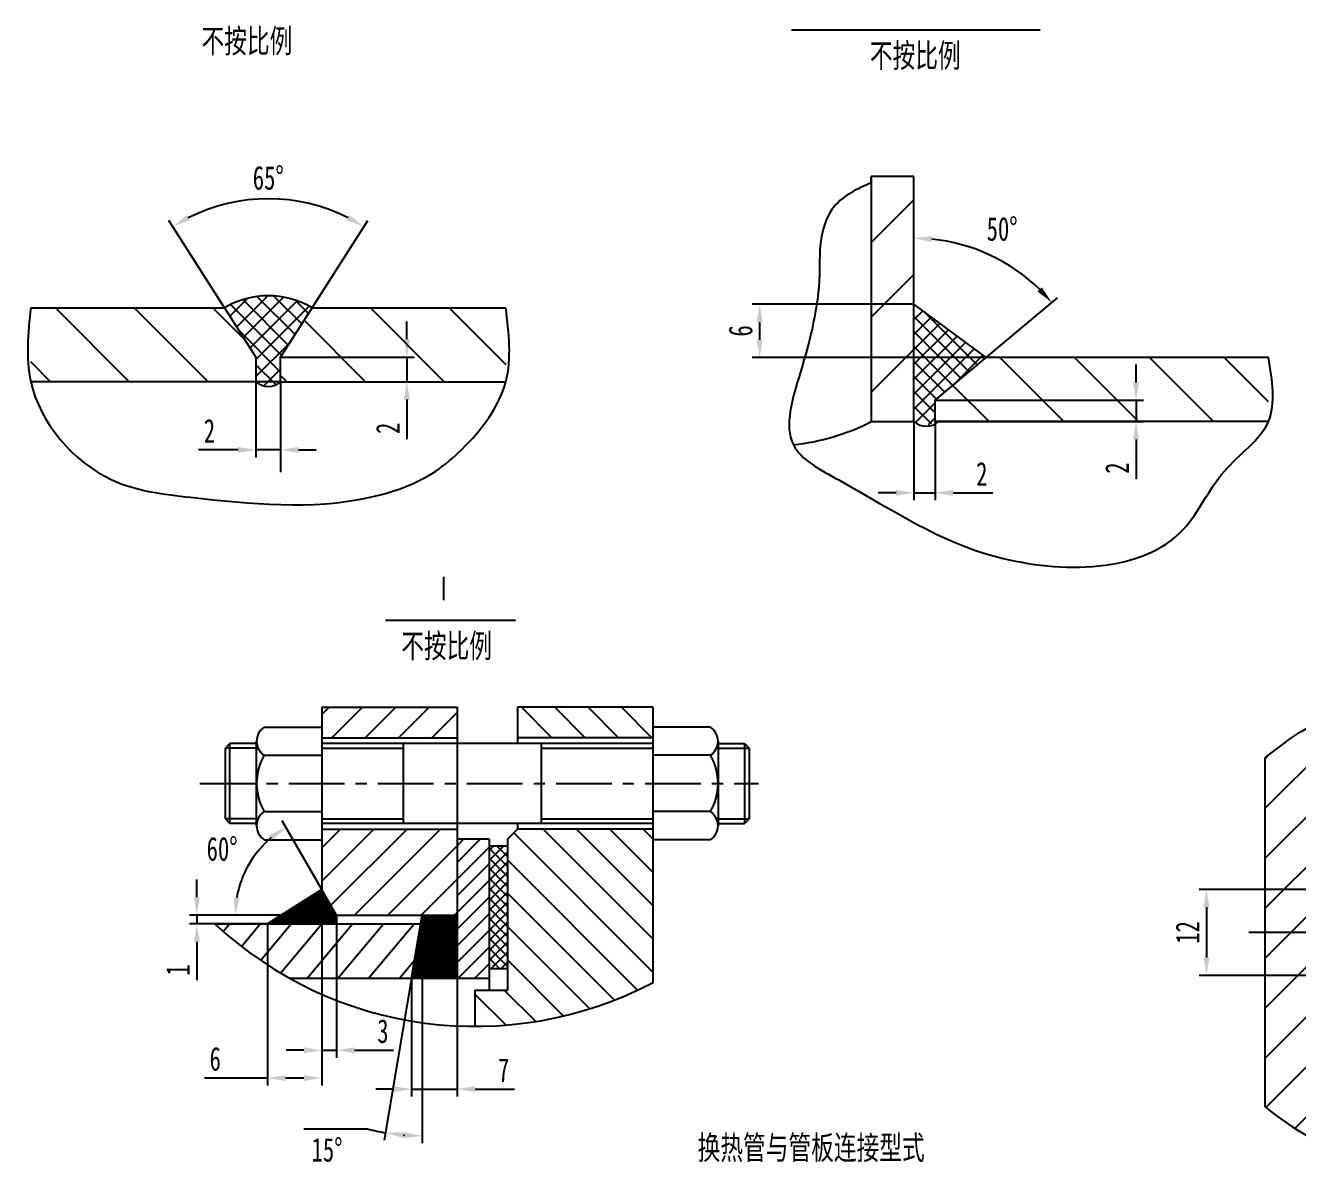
# Model space of a CAD drawing. Extents: x 12575 to 63012, y 39469 to 86293.
# Drawn here: x 14279 to 15993, y 40382 to 41919 of the extents above; entities that cross this region are included whole.
import ezdxf

# ---------------------------------------------------------------- set-up
doc = ezdxf.new("R2010")
doc.units = 0
for name, pattern in [('CENTER', [50.8, 31.75, -6.35, 6.35, -6.35]), ('CENTERX2', [4, 2.5, -0.5, 0.5, -0.5]), ('PHANTOM2', [31.75, 15.875, -3.175, 3.175, -3.175, 3.175, -3.175])]:
    doc.linetypes.add(name, pattern=pattern)
doc.layers.get('0').update_dxf_attribs({"linetype": 'CONTINUOUS'})
doc.layers.get('DEFPOINTS').update_dxf_attribs({"color": 1, "linetype": 'PHANTOM2'})
doc.layers.add('CCX', color=1, linetype='CONTINUOUS')
doc.layers.add('DD', color=1, linetype='CENTER')
doc.styles.add('HZ', font='SIMFANG.TTF', dxfattribs={"width": 0.7})
doc.styles.add('HZ123', font='SIMFANG.TTF', dxfattribs={"width": 0.7, "height": 2.5})
doc.dimstyles.new('ISO-25$0', dxfattribs={"dimscale": 8, "dimtxt": 4, "dimasz": 3, "dimexe": 1.25, "dimexo": 0, "dimgap": 1.2, "dimtad": 1, "dimdec": 0, "dimtxsty": 'HZ', "dimcen": 0, "dimclrd": 256, "dimclrt": 256, "dimazin": 3, "dimtm": 1e-09, "dimtfac": 8, "dimtdec": 0, "dimtmove": 0, "dimatfit": 3})
doc.dimstyles.new('ISO-25$2', dxfattribs={"dimscale": 8, "dimtxt": 4, "dimasz": 3, "dimexe": 1.25, "dimexo": 0, "dimgap": 1.5, "dimtad": 2, "dimtih": 1, "dimtoh": 1, "dimdec": 0, "dimtxsty": 'HZ', "dimcen": 3, "dimazin": 3, "dimtm": 1e-09, "dimtfac": 8, "dimtdec": 0, "dimtmove": 0, "dimatfit": 3})
pattern_1 = [(45, (-953.56, 590.275), (-33.67596, 33.67596), [])]

# ---------------------------------------------------------------- blocks, each defined once
blk = doc.blocks.new('*D12')
at = {"layer": 'CCX', "color": 0}
for p, q in [((15475.9, 41543.1), (15258, 41543.1)), ((15573, 41471.3), (15258, 41471.3))]:
    blk.add_line(p, q, dxfattribs=at)
at = {"layer": 'CCX'}
blk.add_line((15268, 41519.1), (15268, 41495.3), dxfattribs=at)
for points in [[(15264, 41519.1), (15272, 41519.1), (15268, 41543.1)], [(15264, 41495.3), (15272, 41495.3), (15268, 41471.3)]]:
    blk.add_solid(points, dxfattribs=at)
at = {"layer": 'DEFPOINTS', "color": 0}
for p in [(15475.9, 41543.1), (15268, 41471.3), (15573, 41471.3)]:
    blk.add_point(p, dxfattribs=at)
at = {"layer": 'CCX', "insert": (15242.4, 41507.2), "char_height": 32, "attachment_point": 5, "rotation": 90, "style": 'HZ'}
blk.add_mtext('6', dxfattribs=at)
blk = doc.blocks.new('*D11')
at = {"layer": 'CCX', "color": 0}
for p, q in [((15475.9, 41385.1), (15475.9, 41279)), ((15504.6, 41385.1), (15504.6, 41279))]:
    blk.add_line(p, q, dxfattribs=at)
at = {"layer": 'CCX'}
for p, q in [((15451.9, 41289), (15427.9, 41289)), ((15475.9, 41289), (15504.6, 41289)), ((15528.6, 41289), (15582.1, 41289))]:
    blk.add_line(p, q, dxfattribs=at)
for points in [[(15451.9, 41293), (15451.9, 41285), (15475.9, 41289)], [(15528.6, 41293), (15528.6, 41285), (15504.6, 41289)]]:
    blk.add_solid(points, dxfattribs=at)
at = {"layer": 'DEFPOINTS', "color": 0}
for p in [(15475.9, 41385.1), (15504.6, 41385.1), (15504.6, 41289)]:
    blk.add_point(p, dxfattribs=at)
at = {"layer": 'CCX', "insert": (15567.3, 41314.6), "char_height": 32, "attachment_point": 5, "style": 'HZ'}
blk.add_mtext('2', dxfattribs=at)
blk = doc.blocks.new('*D10')
at = {"layer": 'CCX'}
for p, q in [((15775.1, 41437.8), (15775.1, 41461.8)), ((15775.1, 41413.8), (15775.1, 41385.1)), ((15775.1, 41361.1), (15775.1, 41307.6))]:
    blk.add_line(p, q, dxfattribs=at)
at = {"layer": 'CCX', "color": 0}
for p, q in [((15504.6, 41413.8), (15785.1, 41413.8)), ((15504.6, 41385.1), (15785.1, 41385.1))]:
    blk.add_line(p, q, dxfattribs=at)
at = {"layer": 'CCX'}
for points in [[(15771.1, 41437.8), (15779.1, 41437.8), (15775.1, 41413.8)], [(15771.1, 41361.1), (15779.1, 41361.1), (15775.1, 41385.1)]]:
    blk.add_solid(points, dxfattribs=at)
at = {"layer": 'DEFPOINTS', "color": 0}
for p in [(15504.6, 41413.8), (15775.1, 41413.8), (15504.6, 41385.1)]:
    blk.add_point(p, dxfattribs=at)
at = {"layer": 'CCX', "insert": (15749.5, 41322.4), "char_height": 32, "attachment_point": 5, "rotation": 90, "style": 'HZ'}
blk.add_mtext('2', dxfattribs=at)
blk = doc.blocks.new('*D9')
at = {"layer": 'CCX', "color": 0}
for p, q in [((14589.4, 41438.8), (14589.4, 41336.9)), ((14622.6, 41438.8), (14622.6, 41336.9))]:
    blk.add_line(p, q, dxfattribs=at)
at = {"layer": 'CCX'}
for p, q in [((14565.4, 41346.9), (14511.9, 41346.9)), ((14622.6, 41346.9), (14589.4, 41346.9)), ((14646.6, 41346.9), (14670.6, 41346.9))]:
    blk.add_line(p, q, dxfattribs=at)
for points in [[(14565.4, 41350.9), (14565.4, 41342.9), (14589.4, 41346.9)], [(14646.6, 41350.9), (14646.6, 41342.9), (14622.6, 41346.9)]]:
    blk.add_solid(points, dxfattribs=at)
at = {"layer": 'DEFPOINTS', "color": 0}
for p in [(14589.4, 41438.8), (14622.6, 41438.8), (14622.6, 41346.9)]:
    blk.add_point(p, dxfattribs=at)
at = {"layer": 'CCX', "insert": (14526.7, 41372.5), "char_height": 32, "attachment_point": 5, "style": 'HZ'}
blk.add_mtext('2', dxfattribs=at)
blk = doc.blocks.new('*D8')
at = {"layer": 'CCX'}
for p, q in [((14792.7, 41496), (14792.7, 41520)), ((14792.7, 41472), (14792.7, 41438.8)), ((14792.7, 41414.8), (14792.7, 41361.3))]:
    blk.add_line(p, q, dxfattribs=at)
at = {"layer": 'CCX', "color": 0}
for p, q in [((14622.6, 41472), (14802.7, 41472)), ((14622.6, 41438.8), (14802.7, 41438.8))]:
    blk.add_line(p, q, dxfattribs=at)
at = {"layer": 'CCX'}
for points in [[(14788.7, 41496), (14796.7, 41496), (14792.7, 41472)], [(14788.7, 41414.8), (14796.7, 41414.8), (14792.7, 41438.8)]]:
    blk.add_solid(points, dxfattribs=at)
at = {"layer": 'DEFPOINTS', "color": 0}
for p in [(14622.6, 41472), (14622.6, 41438.8), (14792.7, 41438.8)]:
    blk.add_point(p, dxfattribs=at)
at = {"layer": 'CCX', "insert": (14767.1, 41376), "char_height": 32, "attachment_point": 5, "rotation": 90, "style": 'HZ'}
blk.add_mtext('2', dxfattribs=at)
blk = doc.blocks.new('*D7')
at = {"layer": 'CCX', "color": 0}
blk.add_line((15573, 41471.3), (15669.2, 41552), dxfattribs=at)
blk.add_arc((15475.9, 41389.7), 242.4, 45.6749, 84.3251, dxfattribs=at)
for points in [[(15499.6, 41627), (15500, 41635), (15475.9, 41632.2)], [(15648.2, 41565.9), (15642.3, 41560.4), (15661.6, 41545.6)]]:
    blk.add_solid(points, dxfattribs=at)
at = {"layer": 'DEFPOINTS', "color": 0}
for p in [(15475.9, 41715.4), (15609.1, 41592.3), (15573, 41471.3), (15504.6, 41413.8), (15475.9, 41385.1)]:
    blk.add_point(p, dxfattribs=at)
at = {"layer": 'CCX', "color": 0, "insert": (15594.7, 41644.5), "char_height": 32, "attachment_point": 5, "style": 'HZ'}
blk.add_mtext('50°', dxfattribs=at)
blk = doc.blocks.new('*D6')
at = {"layer": 'CCX', "color": 0}
for p, q in [((14547.1, 41538.4), (14472, 41656.2)), ((14664.9, 41538.4), (14740, 41656.2))]:
    blk.add_line(p, q, dxfattribs=at)
blk.add_arc((14606, 41445.9), 239.4, 63.2472, 116.7528, dxfattribs=at)
for points in [[(14500.3, 41656.2), (14496.3, 41663.1), (14477.4, 41647.8)], [(14715.7, 41663.1), (14711.8, 41656.2), (14734.6, 41647.8)]]:
    blk.add_solid(points, dxfattribs=at)
at = {"layer": 'DEFPOINTS', "color": 0}
for p in [(14651, 41681), (14547.1, 41538.4), (14664.9, 41538.4), (14589.4, 41472), (14622.6, 41472)]:
    blk.add_point(p, dxfattribs=at)
at = {"layer": 'CCX', "color": 0, "insert": (14606, 41713.3), "char_height": 32, "attachment_point": 5, "style": 'HZ'}
blk.add_mtext('65°', dxfattribs=at)
blk = doc.blocks.new('*D5')
at = {"layer": 'CCX', "color": 0}
for p, q in [((16323.3, 40754.6), (15860, 40754.6)), ((16328.5, 40638.6), (15860, 40638.6))]:
    blk.add_line(p, q, dxfattribs=at)
at = {"layer": 'CCX'}
blk.add_line((15870, 40730.6), (15870, 40662.6), dxfattribs=at)
for points in [[(15866, 40730.6), (15874, 40730.6), (15870, 40754.6)], [(15866, 40662.6), (15874, 40662.6), (15870, 40638.6)]]:
    blk.add_solid(points, dxfattribs=at)
at = {"layer": 'DEFPOINTS', "color": 0}
for p in [(16323.3, 40754.6), (15870, 40638.6), (16328.5, 40638.6)]:
    blk.add_point(p, dxfattribs=at)
at = {"layer": 'CCX', "insert": (15844.4, 40696.6), "char_height": 32, "attachment_point": 5, "rotation": 90, "style": 'HZ'}
blk.add_mtext('12', dxfattribs=at)
blk = doc.blocks.new('*D203')
at = {"layer": 'CCX', "color": 0}
for p, q in [((14799, 40635), (14799, 40475.4)), ((14860.5, 40635), (14860.5, 40475.4))]:
    blk.add_line(p, q, dxfattribs=at)
at = {"layer": 'CCX'}
for p, q in [((14775, 40485.4), (14751, 40485.4)), ((14799, 40485.4), (14860.5, 40485.4)), ((14884.5, 40485.4), (14937.7, 40485.4))]:
    blk.add_line(p, q, dxfattribs=at)
for points in [[(14775, 40489.4), (14775, 40481.4), (14799, 40485.4)], [(14884.5, 40489.4), (14884.5, 40481.4), (14860.5, 40485.4)]]:
    blk.add_solid(points, dxfattribs=at)
at = {"layer": 'DEFPOINTS', "color": 0}
for p in [(14799, 40635), (14860.5, 40635), (14860.5, 40485.4)]:
    blk.add_point(p, dxfattribs=at)
at = {"layer": 'CCX', "insert": (14923.1, 40511), "char_height": 32, "attachment_point": 5, "style": 'HZ'}
blk.add_mtext('7', dxfattribs=at)
blk = doc.blocks.new('*D204')
at = {"layer": 'CCX', "color": 0}
for p, q in [((14799, 40635), (14762.3, 40416.7)), ((14813.3, 40601.2), (14813.3, 40412.4)), ((14740.5, 40431.5), (14653.9, 40431.5))]:
    blk.add_line(p, q, dxfattribs=at)
for start, end in [(255.8385, 260.4611), (265.0838, 265.3773)]:
    blk.add_arc((14813.3, 40720), 297.5, start, end, dxfattribs=at)
for points in [[(14787.3, 40419.6), (14788.3, 40427.5), (14764, 40426.6)], [(14789.5, 40427.4), (14789.2, 40419.4), (14813.3, 40422.4)]]:
    blk.add_solid(points, dxfattribs=at)
at = {"layer": 'DEFPOINTS', "color": 0}
for p in [(14813.3, 40720), (14813.3, 40720), (14799, 40635), (14813.3, 40601.2), (14796.8, 40422.9)]:
    blk.add_point(p, dxfattribs=at)
at = {"layer": 'CCX', "color": 0, "insert": (14685.2, 40403.5), "char_height": 32, "attachment_point": 5, "style": 'HZ'}
blk.add_mtext('15%%d', dxfattribs=at)
blk = doc.blocks.new('*D205')
at = {"layer": 'CCX'}
for p, q in [((14509.7, 40744), (14509.7, 40768)), ((14509.7, 40720), (14509.7, 40708)), ((14509.7, 40684), (14509.7, 40632.1))]:
    blk.add_line(p, q, dxfattribs=at)
at = {"layer": 'CCX', "color": 0}
for p, q in [((14698, 40720), (14499.7, 40720)), ((14698, 40708), (14499.7, 40708))]:
    blk.add_line(p, q, dxfattribs=at)
at = {"layer": 'CCX'}
for points in [[(14505.7, 40744), (14513.7, 40744), (14509.7, 40720)], [(14505.7, 40684), (14513.7, 40684), (14509.7, 40708)]]:
    blk.add_solid(points, dxfattribs=at)
at = {"layer": 'DEFPOINTS', "color": 0}
for p in [(14509.7, 40708), (14698, 40720), (14698, 40708)]:
    blk.add_point(p, dxfattribs=at)
at = {"layer": 'CCX', "insert": (14484.1, 40646), "char_height": 32, "attachment_point": 5, "rotation": 90, "style": 'HZ'}
blk.add_mtext('1', dxfattribs=at)
blk = doc.blocks.new('*D206')
at = {"layer": 'CCX', "color": 0}
for p, q in [((14678, 40754.6), (14624.6, 40847)), ((14698, 40720), (14551.3, 40720))]:
    blk.add_line(p, q, dxfattribs=at)
blk.add_arc((14698, 40720), 136.6, 130.0769, 169.9231, dxfattribs=at)
for points in [[(14607.7, 40827.8), (14612.3, 40821.3), (14629.6, 40838.3)], [(14567.4, 40743.5), (14559.5, 40744.2), (14561.3, 40720)]]:
    blk.add_solid(points, dxfattribs=at)
at = {"layer": 'DEFPOINTS', "color": 0}
for p in [(14593.3, 40807.8), (14678, 40754.6), (14698, 40720), (14698, 40720), (14860.5, 40720)]:
    blk.add_point(p, dxfattribs=at)
at = {"layer": 'CCX', "color": 0, "insert": (14543.8, 40809), "char_height": 32, "attachment_point": 5, "style": 'HZ'}
blk.add_mtext('60°', dxfattribs=at)
blk = doc.blocks.new('*D207')
at = {"layer": 'CCX', "color": 0}
for p, q in [((14678, 40754.6), (14678, 40490.4)), ((14605, 40708), (14605, 40490.4))]:
    blk.add_line(p, q, dxfattribs=at)
at = {"layer": 'CCX'}
for p, q in [((14605, 40500.4), (14519.9, 40500.4)), ((14654, 40500.4), (14629, 40500.4))]:
    blk.add_line(p, q, dxfattribs=at)
for points in [[(14629, 40504.4), (14629, 40496.4), (14605, 40500.4)], [(14654, 40504.4), (14654, 40496.4), (14678, 40500.4)]]:
    blk.add_solid(points, dxfattribs=at)
at = {"layer": 'DEFPOINTS', "color": 0}
for p in [(14678, 40754.6), (14605, 40708), (14605, 40500.4)]:
    blk.add_point(p, dxfattribs=at)
at = {"layer": 'CCX', "insert": (14534.5, 40526), "char_height": 32, "attachment_point": 5, "style": 'HZ'}
blk.add_mtext('6', dxfattribs=at)
blk = doc.blocks.new('*D208')
at = {"layer": 'CCX', "color": 0}
for p, q in [((14678, 40708), (14678, 40527.8)), ((14698, 40708), (14698, 40527.8))]:
    blk.add_line(p, q, dxfattribs=at)
at = {"layer": 'CCX'}
for p, q in [((14654, 40537.8), (14630, 40537.8)), ((14678, 40537.8), (14698, 40537.8)), ((14722, 40537.8), (14774.9, 40537.8))]:
    blk.add_line(p, q, dxfattribs=at)
for points in [[(14654, 40541.8), (14654, 40533.8), (14678, 40537.8)], [(14722, 40541.8), (14722, 40533.8), (14698, 40537.8)]]:
    blk.add_solid(points, dxfattribs=at)
at = {"layer": 'DEFPOINTS', "color": 0}
for p in [(14678, 40708), (14698, 40708), (14678, 40537.8)]:
    blk.add_point(p, dxfattribs=at)
at = {"layer": 'CCX', "insert": (14760.4, 40563.4), "char_height": 32, "attachment_point": 5, "style": 'HZ'}
blk.add_mtext('3', dxfattribs=at)

msp = doc.modelspace()

# ---------------------------------------------------------------- hatches: boundary and pattern name
h = msp.add_hatch()
h.set_pattern_fill('ANSI37', color=256, scale=4.487533, angle=90, style=0)
h.set_pattern_definition([(135, (13210.957, 39217.453), (-10.0748, -10.0748), []), (225, (13210.957, 39217.453), (10.0748, -10.0748), [])])
h.paths.add_polyline_path([(15475.9, 41543.1), (15475.9, 41385.1, 0.325221), (15504.6, 41385.1), (15504.6, 41413.8), (15573, 41471.3)])
at = {"layer": 'CCX'}
h = msp.add_hatch(dxfattribs=at)
h.set_pattern_fill('ANSI31', color=256, scale=22.437663, style=0)
h.set_pattern_definition([(45, (13210.96, 39217.45), (-50.374, 50.374), [])])
h.paths.add_polyline_path([(15475.9, 41715.4), (15418.4, 41715.4), (15418.4, 41385.1), (15475.9, 41385.1)])
h = msp.add_hatch(dxfattribs=at)
h.set_pattern_fill('ANSI31', color=256, scale=23.630769, angle=90, style=0)
h.set_pattern_definition([(135, (9052.24, 32056.566), (-53.0526, -53.0526), [])])
h.paths.add_polyline_path([(14926, 41438.8), (14926, 41538.4), (14664.9, 41538.4), (14622.6, 41472), (14622.6, 41438.8)])
h.paths.add_polyline_path([(14589.4, 41438.8), (14589.4, 41445.6), (14589.4, 41472), (14547.1, 41538.4), (14286, 41538.4), (14286, 41438.8)])
h = msp.add_hatch(dxfattribs=at)
h.set_pattern_fill('ANSI31', color=256, scale=22.437663, angle=90, style=0)
h.set_pattern_definition([(135, (13210.96, 39217.45), (-50.374, -50.374), [])])
h.paths.add_polyline_path([(15953.4, 41385.1), (15953.4, 41471.3), (15690.1, 41471.3), (15573, 41471.3), (15504.6, 41413.8), (15504.6, 41385.1)])
h = msp.add_hatch(dxfattribs=at)
h.set_pattern_fill('ANSI31', color=256, scale=10, style=0)
h.paths.add_polyline_path([(14860.5, 41000), (14678, 41000), (14678, 40959), (14860.5, 40959)])
h.paths.add_polyline_path([(14860.5, 40835.8), (14678, 40835.8), (14678, 40754.6), (14698, 40720), (14860.5, 40720)])
h = msp.add_hatch(dxfattribs=at)
h.set_pattern_fill('ANSI31', color=256, scale=10, angle=90, style=0)
h.paths.add_polyline_path([(15124.3, 40835.8), (14941.8, 40835.8), (14928.1, 40822.1), (14928.1, 40778.7), (14928.1, 40619), (14884.4, 40619), (14884.4, 40569.9, 0.12196), (15124.3, 40629.2)])
h.paths.add_polyline_path([(15124.3, 41000), (14941.8, 41000), (14941.8, 40959), (15124.3, 40959), (15124.3, 40973.2)])
h = msp.add_hatch(dxfattribs=at)
h.set_pattern_fill('ANSI31', color=256, scale=15, style=0)
h.set_pattern_definition(pattern_1)
edge = h.paths.add_edge_path()
edge.add_spline(control_points=[(15948.9, 40931.8), (15977, 40954), (16048.3, 41010.6), (16165.5, 40966.5), (16280.6, 40987.1), (16332.4, 40945.6), (16365.1, 40931.8)], knot_values=[0, 0, 0, 0, 102.116714, 258.916269, 334.408079, 440.862527, 440.862527, 440.862527, 440.862527], degree=3, periodic=0)
edge.add_line((15948.9, 40461.4), (15948.9, 40931.8))
edge.add_line((16371.6, 40754.6), (16371.6, 40931.8))
edge.add_spline(control_points=[(15948.9, 40461.4), (15989.1, 40430.9), (16053.4, 40382.4), (16128.6, 40496.8), (16244.3, 40460.3), (16310.9, 40455.3), (16358.4, 40467), (16371.6, 40470.5)], knot_values=[0, 0, 0, 0, 121.75544, 194.168253, 337.852351, 409.6944, 438.957821, 438.957821, 438.957821, 438.957821], degree=3, periodic=0)
edge.add_line((16371.6, 40754.6), (16323.3, 40754.6))
edge.add_line((16323.3, 40754.6), (16323.3, 40638.6))
edge.add_line((16371.6, 40638.6), (16323.3, 40638.6))
h = msp.add_hatch(dxfattribs=at)
h.set_pattern_fill('ANSI31', color=256, scale=5, style=0)
h.paths.add_polyline_path([(14903.5, 40822.1), (14860.5, 40822.1), (14860.5, 40635), (14903.5, 40635)])
h = msp.add_hatch(dxfattribs=at)
h.set_pattern_fill('ANSI37', color=256, scale=3, style=0)
h.paths.add_polyline_path([(14928.1, 40778.7), (14928.1, 40812.8), (14903.5, 40812.8), (14903.5, 40648), (14928.1, 40648)])
h = msp.add_hatch(dxfattribs=at)
h.set_pattern_fill('ANSI37', color=0, scale=0.2, style=0)
h.paths.add_polyline_path([(14605, 40708), (14698, 40708), (14698, 40720), (14678, 40754.6)])
h.paths.add_polyline_path([(14860.5, 40720), (14813.3, 40720), (14813.3, 40635), (14860.5, 40635)])
h.paths.add_polyline_path([(14813.3, 40720), (14799, 40635), (14813.3, 40635)])
h = msp.add_hatch(dxfattribs=at)
h.set_pattern_fill('ANSI31', color=256, scale=10, angle=5, style=0)
h.paths.add_polyline_path([(14811.3, 40708), (14534.1, 40708, 0.060536), (14634.4, 40635), (14799, 40635)])
h = msp.add_hatch(dxfattribs=at)
h.set_pattern_fill('ANSI31', color=256, scale=15, style=0)
h.set_pattern_definition(pattern_1)
edge = h.paths.add_edge_path()
edge.add_spline(control_points=[(15948.9, 40461.4), (15989.1, 40430.9), (16053.4, 40382.4), (16128.6, 40496.8), (16244.3, 40460.3), (16310.9, 40455.3), (16358.4, 40467), (16371.6, 40470.5)], knot_values=[0, 0, 0, 0, 121.75544, 194.168253, 337.852351, 409.6944, 438.957821, 438.957821, 438.957821, 438.957821], degree=3, periodic=0)
edge.add_line((16371.6, 40470.5), (16371.6, 40638.6))
edge.add_line((16371.6, 40638.6), (16323.3, 40638.6))
edge.add_line((16323.3, 40638.6), (16323.3, 40696.6))
edge.add_line((16323.3, 40696.6), (15948.9, 40696.6))
edge.add_line((15948.9, 40696.6), (15948.9, 40461.4))

# ---------------------------------------------------------------- linework, layer by layer
for p, q in [((15418.4, 41707), (15418.4, 41715.4)), ((14554.3, 41527), (14578.6, 41551.3)), ((14563.4, 41512.8), (14605.2, 41554.6)), ((14632.9, 41488.1), (14571.7, 41549.4)), ((14572.5, 41498.6), (14626.6, 41552.7)), ((14581.5, 41484.3), (14644.1, 41546.9)), ((14642, 41502.3), (14590.7, 41553.6)), ((14651, 41516.6), (14613.2, 41554.4)), ((14660.1, 41530.8), (14644.1, 41546.9)), ((14623.8, 41473.9), (14555, 41542.7)), ((14589.4, 41468.9), (14661.1, 41540.6)), ((14622.6, 41451.8), (14566.6, 41507.8)), ((14589.4, 41445.6), (14634.6, 41490.8)), ((14616.4, 41434.7), (14589.4, 41461.7)), ((14600.2, 41433.1), (14622.6, 41455.5)), ((14678, 41000), (14860.5, 41000)), ((14678, 41000), (14678, 40794.9)), ((14678, 41000), (14678, 40754.6)), ((14860.5, 41000), (14860.5, 40573.8)), ((14941.8, 41000), (14941.8, 40951.1)), ((15124.3, 41000), (14941.8, 41000)), ((15124.3, 41000), (15124.3, 40629.2)), ((14600.5, 40973.2), (14677.9, 40973.2)), ((15201.6, 40973.2), (15124.3, 40973.2)), ((15124.3, 40973.2), (15124.3, 40821.5)), ((14554.3, 40951.1), (14548.3, 40945.1)), ((14548.3, 40849.6), (14548.3, 40945.1)), ((14554.3, 40843.6), (14554.3, 40951.1)), ((14590.3, 40951.1), (14554.3, 40951.1)), ((14590.3, 40840.4), (14590.3, 40954.3)), ((14590.3, 40840.4), (14590.3, 40954.3)), ((15124.3, 40951.1), (14677.9, 40951.1)), ((14678, 40959), (14860.5, 40959)), ((14787.6, 40951.1), (14787.6, 40843.6)), ((15124.3, 40959), (14941.8, 40959)), ((14973.7, 40951.1), (14973.7, 40843.6)), ((15211.9, 40954.3), (15211.9, 40840.4)), ((15211.9, 40951.1), (15247.8, 40951.1)), ((15247.8, 40951.1), (15253.8, 40945.1)), ((15247.8, 40951.1), (15247.8, 40843.6)), ((15253.8, 40945.1), (15253.8, 40849.6)), ((14600.5, 40935.3), (14677.9, 40935.3)), ((15201.6, 40935.3), (15124.3, 40935.3)), ((14600.5, 40859.4), (14677.9, 40859.4)), ((15201.6, 40859.4), (15124.3, 40859.4)), ((14554.3, 40843.6), (14548.3, 40849.6)), ((14590.3, 40843.6), (14554.3, 40843.6)), ((15124.3, 40843.6), (14677.9, 40843.6)), ((14860.5, 40843.6), (14860.5, 40835.8)), ((14941.8, 40843.6), (14941.8, 40835.8)), ((15211.9, 40843.6), (15247.8, 40843.6)), ((15247.8, 40843.6), (15253.8, 40849.6)), ((14678, 40835.8), (14860.5, 40835.8)), ((14928.1, 40822.1), (14941.8, 40835.8)), ((15124.3, 40835.8), (14941.8, 40835.8)), ((14600.5, 40821.5), (14677.9, 40821.5)), ((14903.5, 40822.1), (14860.5, 40822.1)), ((14903.5, 40822.1), (14903.5, 40619)), ((14928.1, 40812.8), (14903.5, 40812.8)), ((14928.1, 40822.1), (14928.1, 40778.7)), ((14928.1, 40822.1), (14928.1, 40822.1)), ((15201.6, 40821.5), (15124.3, 40821.5)), ((14928.1, 40778.7), (14928.1, 40619)), ((14678, 40754.6), (14605, 40708)), ((14698, 40720), (14678, 40754.6)), ((14534.1, 40708), (14811.3, 40708)), ((14698, 40720), (14860.5, 40720)), ((14698, 40720), (14698, 40708)), ((14799, 40635), (14813.3, 40720)), ((14903.5, 40648), (14928.1, 40648)), ((14634.4, 40635), (14903.5, 40635)), ((14884.4, 40619), (14928.1, 40619)), ((14884.4, 40619), (14884.4, 40570.9))]:
    msp.add_line(p, q)
at = {"color": 0, "linetype": 'BYBLOCK'}
for p, q in [((14629.1, 41438.8), (14781.4, 41438.8)), ((15510.2, 41385.1), (15728.7, 41385.1))]:
    msp.add_line(p, q, dxfattribs=at)
at = {"color": 0}
msp.add_line((15948.9, 40461.4), (15948.9, 40931.8), dxfattribs=at)
for points in [[(15418.4, 41715.4), (15418.4, 41385.1), (15475.9, 41385.1), (15475.9, 41715.4)], [(14286, 41538.4), (14547.1, 41538.4)], [(14664.9, 41538.4), (14926, 41538.4)], [(15573, 41471.3), (15475.9, 41543.1)], [(14589.4, 41472), (14589.4, 41438.8)], [(15953.4, 41385.1), (15504.6, 41385.1), (15504.6, 41413.8), (15573, 41471.3)], [(15690.1, 41471.3), (15573, 41471.3)], [(15953.4, 41471.3), (15690.1, 41471.3)], [(14622.6, 41438.8), (14286, 41438.8)], [(14622.6, 41438.8), (14926, 41438.8)]]:
    msp.add_lwpolyline(points)
for points in [[(14589.4, 41438.8, 0.383572), (14622.6, 41438.8), (14622.6, 41472), (14664.9, 41538.4, 0.274693), (14547.1, 41538.4), (14589.4, 41472)], [(15313.4, 41353.8, 0.092901), (15418.4, 41385.1, 0.092901)]]:
    msp.add_lwpolyline(points, format="xyb")
for centre, radius, start, end in [((14606, 41439.3), 115.3, 59.2802, 120.7198), ((15492.5, 41403.6), 24.8, 228.0292, 311.9708), ((14612.9, 40954.3), 22.7, 123.1596, 236.8404), ((15189.2, 40954.3), 22.7, 303.1596, 56.8404), ((14665.5, 40897.4), 75.2, 149.7193, 210.2807), ((15136.7, 40897.4), 75.2, 329.7193, 30.2807), ((14612.9, 40840.4), 22.7, 123.1596, 236.8404), ((15189.2, 40840.4), 22.7, 303.1596, 56.8404)]:
    msp.add_arc(centre, radius, start, end)
at = {"layer": 'CCX', "color": 0}
for p, q in [((15311.1, 41913.1), (15645.9, 41913.1)), ((14763.9, 41117.4), (14939.1, 41117.4))]:
    msp.add_line(p, q, dxfattribs=at)
at = {"layer": 'CCX', "linetype": 'BYBLOCK'}
msp.add_line((14622.6, 41432.3), (14622.6, 41316.8), dxfattribs=at)
at = {"layer": 'CCX'}
for p, q in [((14590.3, 40945.1), (14548.3, 40945.1)), ((14678, 40945.1), (14787.6, 40945.1)), ((14973.7, 40945.1), (15124.3, 40945.1)), ((15211.9, 40945.1), (15253.8, 40945.1)), ((14590.3, 40849.6), (14548.3, 40849.6)), ((14678, 40849.6), (14787.6, 40849.6)), ((14973.7, 40849.6), (15124.3, 40849.6)), ((15211.9, 40849.6), (15253.8, 40849.6)), ((14813.3, 40720), (14813.3, 40601.2))]:
    msp.add_line(p, q, dxfattribs=at)
msp.add_lwpolyline([(15475.9, 41715.4), (15418.4, 41715.4)], dxfattribs=at)
msp.add_arc((14884.7, 41084), 514, 227.0055, 297.7869, dxfattribs=at)
for points in [[(15418.4, 41707), (15368.7, 41675.2), (15351.4, 41634.8), (15348.5, 41583), (15322.6, 41450.4), (15313.4, 41353.8), (15374.5, 41306.4), (15588, 41202.7), (15839.1, 41240.1), (15893.9, 41317.9), (15953.4, 41385.1), (15953.4, 41471.3)], [(14286, 41538.4), (14286, 41438.8), (14395.3, 41306.6), (14501.4, 41283), (14743.1, 41283), (14831.6, 41318.3), (14867, 41347.8), (14926, 41438.8), (14926, 41538.4)]]:
    msp.add_spline(points, degree=3, dxfattribs=at)
at = {"layer": 'CCX', "end_tangent": (0.920855, -0.389906)}
msp.add_spline([(15948.9, 40931.8), (16036.3, 40984.5), (16192.9, 40976.2), (16268.3, 40976.2), (16365.1, 40931.8)], degree=3, dxfattribs=at)
at = {"layer": 'CCX'}
msp.add_open_spline([(15948.9, 40461.4), (15989.1, 40430.9), (16053.4, 40382.4), (16128.6, 40496.8), (16244.3, 40460.3), (16310.9, 40455.3), (16358.4, 40467), (16371.6, 40470.5)], degree=3, knots=[0, 0, 0, 0, 121.75544, 194.168253, 337.852351, 409.6944, 438.957821, 438.957821, 438.957821, 438.957821], dxfattribs=at)
at = {"layer": 'DD', "linetype": 'CENTERX2', "ltscale": 30}
msp.add_line((14513.7, 40897.4), (15266.6, 40897.4), dxfattribs=at)
at = {"layer": 'DD', "linetype": 'CENTERX2', "ltscale": 50}
msp.add_line((16404.4, 40696.6), (15926.9, 40696.6), dxfattribs=at)
at = {"layer": 'DEFPOINTS', "color": 0, "linetype": 'BYBLOCK'}
for p in [(15475.9, 41715.4), (14547.1, 41538.4), (14664.9, 41538.4), (15475.9, 41543.1), (14589.4, 41472), (14622.6, 41472), (14622.6, 41472), (15573, 41471.3), (15631.6, 41471.3), (14622.6, 41438.8), (14622.6, 41438.8), (14745.1, 41438.8), (15697.3, 41385.1), (14622.6, 41353.1)]:
    msp.add_point(p, dxfattribs=at)

# ---------------------------------------------------------------- texts
at = {"layer": 'CCX', "color": 0, "attachment_point": 5}
for s, insert, char_height, style in [('不按比例', (14577.2, 41896.2), 32.04, 'HZ'), ('不按比例', (15477.7, 41876.7), 32.04, 'HZ'), ('Ⅰ', (14842.2, 41160.2), 32, 'HZ123'), ('不按比例', (14846.3, 41081), 32, 'HZ123'), ('换热管与管板连接型式', (15337.4, 40404.8), 32.04, 'HZ')]:
    msp.add_mtext(s, dxfattribs=dict(at, insert=insert, char_height=char_height, style=style))

# ---------------------------------------------------------------- dimensions: what is measured, and where the dimension line sits
at = {"layer": 'CCX'}
dim = msp.add_angular_dim_2l(base=(14651, 41681), line1=((14547.1, 41538.4), (14589.4, 41472)), line2=((14622.6, 41472), (14664.9, 41538.4)), dimstyle='ISO-25$2', override={"dimscale": 8}, dxfattribs=at)
dim.commit()
dim.dimension.update_dxf_attribs({"geometry": '*D6', "text_midpoint": (14606, 41713.3)})
for base, line1, line2, picture, middle in [((15609.0664, 41592.2747), ((15475.8591, 41385.1217), (15475.8591, 41715.3909)), ((15504.5793, 41413.8419), (15573.0341, 41471.2824)), '*D7', (15594.6563, 41644.5042)), ((14593.2962, 40807.8193), ((14697.9663, 40719.9907), (14860.4848, 40719.9907)), ((14697.9663, 40719.9907), (14677.9663, 40754.6317)), '*D206', (14543.8448, 40808.9728))]:
    dim = msp.add_angular_dim_2l(base=base, line1=line1, line2=line2, dimstyle='ISO-25$2', dxfattribs=at)
    dim.commit()
    dim.dimension.update_dxf_attribs({"geometry": picture, "text_midpoint": middle})
dim = msp.add_linear_dim(base=(15268, 41471.3), p1=(15475.9, 41543.1), p2=(15573, 41471.3), angle=90, text='6', dimstyle='ISO-25$0', dxfattribs=at)
dim.commit()
dim.dimension.update_dxf_attribs({"geometry": '*D12', "text_midpoint": (15242.4, 41507.2)})
for base, p1, p2, angle, text, picture, middle in [((14792.7, 41438.8), (14622.6, 41472), (14622.6, 41438.8), 90, '2', '*D8', (14792.7, 41376)), ((15775.1, 41413.8), (15504.6, 41385.1), (15504.6, 41413.8), 90, '2', '*D10', (15775.1, 41322.4)), ((14509.7, 40708), (14698, 40720), (14698, 40708), 90, '1', '*D205', (14509.7, 40646)), ((15870, 40638.6), (16323.3, 40754.6), (16328.5, 40638.6), 270, '12', '*D5', (15870, 40696.6))]:
    dim = msp.add_linear_dim(base=base, p1=p1, p2=p2, angle=angle, text=text, dimstyle='ISO-25$0', dxfattribs=at)
    dim.commit()
    dim.dimension.update_dxf_attribs({"geometry": picture, "text_midpoint": middle, "dimtype": 160})
for base, p1, p2, text, picture, middle in [((14622.6, 41346.9), (14589.4, 41438.8), (14622.6, 41438.8), '2', '*D9', (14526.7, 41346.9)), ((14605, 40500.4), (14678, 40754.6), (14605, 40708), '6', '*D207', (14534.5, 40500.4)), ((14678, 40537.8), (14698, 40708), (14678, 40708), '3', '*D208', (14760.4, 40537.8)), ((14860.5, 40485.4), (14799, 40635), (14860.5, 40635), '7', '*D203', (14923.1, 40485.4))]:
    dim = msp.add_linear_dim(base=base, p1=p1, p2=p2, text=text, dimstyle='ISO-25$0', dxfattribs=at)
    dim.commit()
    dim.dimension.update_dxf_attribs({"geometry": picture, "text_midpoint": middle, "dimtype": 160})
dim = msp.add_linear_dim(base=(15504.6, 41289), p1=(15475.9, 41385.1), p2=(15504.6, 41385.1), text='2', dimstyle='ISO-25$0', dxfattribs=at)
dim.commit()
dim.dimension.update_dxf_attribs({"geometry": '*D11', "text_midpoint": (15567.3, 41314.6)})
dim = msp.add_angular_dim_2l(base=(14796.8, 40422.9), line1=((14799, 40635), (14813.3, 40720)), line2=((14813.3, 40720), (14813.3, 40601.2)), text='15%%d', dimstyle='ISO-25$2', dxfattribs=at)
dim.commit()
dim.dimension.update_dxf_attribs({"geometry": '*D204', "text_midpoint": (14685.2, 40403.5)})

doc.saveas('drawing.dxf')
